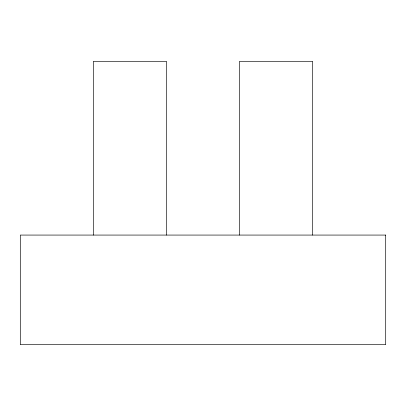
<?xml version="1.0" encoding="UTF-8"?>
<svg xmlns="http://www.w3.org/2000/svg" width="406" height="406" viewBox="0 0 406 406"><rect width="100%" height="100%" fill="white"/><g stroke="black" fill="none" stroke-linecap="round" stroke-linejoin="round"><path stroke-width="0.61" d="M312.62 235.069L312.62 61.311L239.54 61.311L239.54 235.069M166.46 235.069L166.46 61.311L93.38 61.311L93.38 235.069M385.7 235.069L20.3 235.069L20.3 344.689L385.7 344.689L385.7 235.069"/></g></svg>
